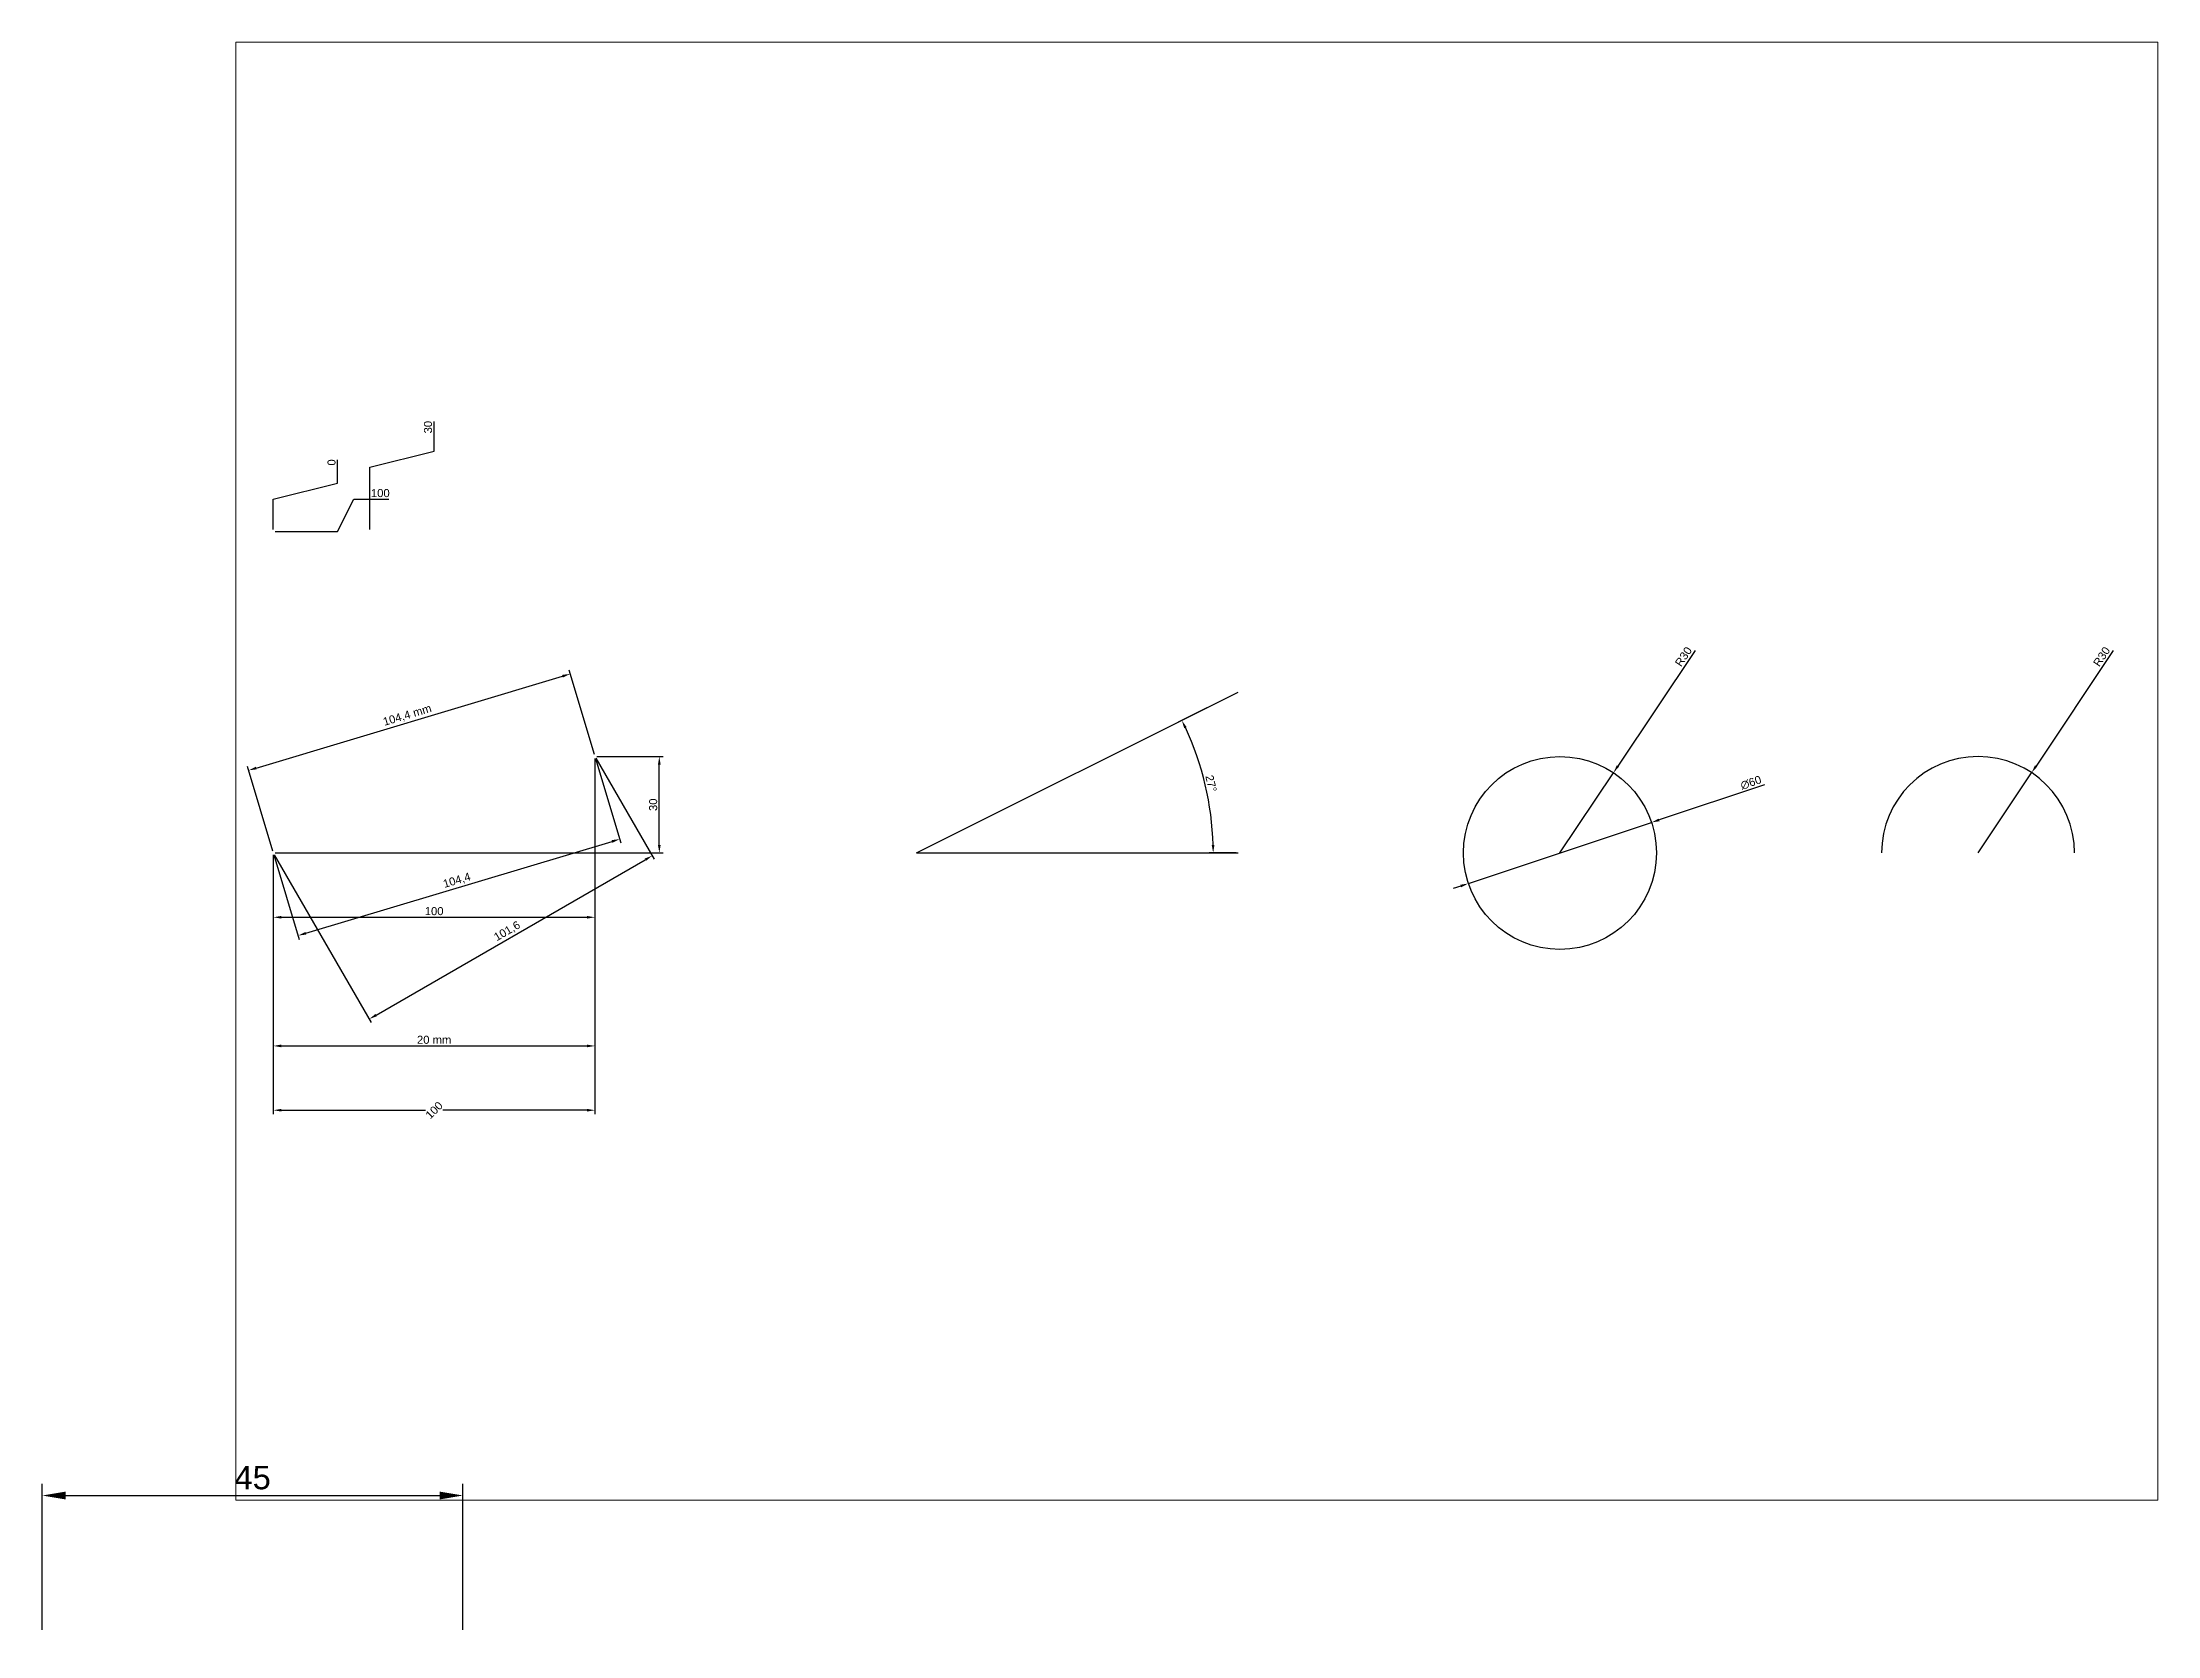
# Paper-space layout 'Layout1' of a CAD drawing. Header units: millimetres. Extents: x 5 to 231, y 5 to 176.
# The model-space entities are those that its viewports show. They can reach past a viewport. Long polylines and large blocks are cut down to what shows.
import ezdxf

# ---------------------------------------------------------------- set-up
doc = ezdxf.new("R2010")
doc.units = ezdxf.units.MM
doc.styles.get("Standard").update_dxf_attribs({"font": 'arial.ttf'})
doc.dimstyles.new('ISO-25', dxfattribs={"dimtxt": 2.5, "dimasz": 2.5, "dimexe": 1.25, "dimexo": 0.625, "dimtad": 1, "dimtxsty": 'Standard', "dimcen": 2.5, "dimadec": 0, "dimazin": 0, "dimtfac": 1, "dimtmove": 0, "dimatfit": 3, "dimfxl": 1, "dimarcsym": 0})

# ---------------------------------------------------------------- blocks, each defined once
blk = doc.blocks.new('*D18')
at = {"color": 0, "lineweight": -2, "transparency": 16777216}
for p, q in [((5, 5.62), (5, 21.25)), ((50, 5.62), (50, 21.25)), ((7.5, 20), (47.5, 20))]:
    blk.add_line(p, q, dxfattribs=at)
at = {"color": 0, "transparency": 16777216}
for points in [[(7.5, 20.42), (7.5, 19.58), (5, 20)], [(47.5, 20.42), (47.5, 19.58), (50, 20)]]:
    blk.add_solid(points, dxfattribs=at)
at = {"layer": 'Defpoints', "color": 0, "transparency": 16777216}
for p in [(50, 20), (5, 5), (50, 5)]:
    blk.add_point(p, dxfattribs=at)
at = {"color": 0, "transparency": 16777216, "insert": (27.5, 21.9), "char_height": 2.5, "attachment_point": 5}
blk.add_mtext('45', dxfattribs=at)
blk = doc.blocks.new('*D1')
at = {"color": 0, "lineweight": -2, "transparency": 16777216}
for p, q in [((100, 29.38), (100, -21.25)), ((0, -0.62), (0, -21.25)), ((2.5, -20), (97.5, -20))]:
    blk.add_line(p, q, dxfattribs=at)
at = {"color": 0, "transparency": 16777216}
for points in [[(2.5, -19.58), (2.5, -20.42), (0, -20)], [(97.5, -19.58), (97.5, -20.42), (100, -20)]]:
    blk.add_solid(points, dxfattribs=at)
at = {"layer": 'Defpoints', "color": 0, "transparency": 16777216}
for p in [(100, 30), (0, 0), (100, -20)]:
    blk.add_point(p, dxfattribs=at)
at = {"color": 0, "transparency": 16777216, "insert": (50, -18.1), "char_height": 2.5, "attachment_point": 5}
blk.add_mtext('100', dxfattribs=at)
blk = doc.blocks.new('*D2')
at = {"color": 0, "lineweight": -2, "transparency": 16777216}
for p, q in [((100.62, 30), (121.25, 30)), ((120, 2.5), (120, 27.5)), ((0.62, 0), (121.25, 0))]:
    blk.add_line(p, q, dxfattribs=at)
at = {"color": 0, "transparency": 16777216}
for points in [[(119.58, 27.5), (120.42, 27.5), (120, 30)], [(119.58, 2.5), (120.42, 2.5), (120, 0)]]:
    blk.add_solid(points, dxfattribs=at)
at = {"layer": 'Defpoints', "color": 0, "transparency": 16777216}
for p in [(100, 30), (120, 30), (0, 0)]:
    blk.add_point(p, dxfattribs=at)
at = {"color": 0, "transparency": 16777216, "insert": (118.1, 15), "char_height": 2.5, "attachment_point": 5, "rotation": 90}
blk.add_mtext('30', dxfattribs=at)
blk = doc.blocks.new('*D3')
at = {"color": 0, "lineweight": -2, "transparency": 16777216}
for p, q in [((100.31, 29.46), (118.44, -1.93)), ((0.31, -0.54), (30.45, -52.73)), ((31.99, -50.4), (115.65, -2.1))]:
    blk.add_line(p, q, dxfattribs=at)
at = {"color": 0, "transparency": 16777216}
for points in [[(115.44, -1.74), (115.85, -2.46), (117.81, -0.85)], [(31.78, -50.04), (32.19, -50.76), (29.82, -51.65)]]:
    blk.add_solid(points, dxfattribs=at)
at = {"layer": 'Defpoints', "color": 0, "transparency": 16777216}
for p in [(100, 30), (0, 0), (117.81, -0.85)]:
    blk.add_point(p, dxfattribs=at)
at = {"color": 0, "transparency": 16777216, "insert": (72.75, -24.41), "char_height": 2.5, "attachment_point": 5, "rotation": 30}
blk.add_mtext('101,6', dxfattribs=at)
blk = doc.blocks.new('*D4')
at = {"color": 0, "lineweight": -2, "transparency": 16777216}
for p, q in [((100, 29.38), (100, -61.25)), ((0, -0.62), (0, -61.25)), ((2.5, -60), (97.5, -60))]:
    blk.add_line(p, q, dxfattribs=at)
at = {"color": 0, "transparency": 16777216}
for points in [[(2.5, -59.58), (2.5, -60.42), (0, -60)], [(97.5, -59.58), (97.5, -60.42), (100, -60)]]:
    blk.add_solid(points, dxfattribs=at)
at = {"layer": 'Defpoints', "color": 0, "transparency": 16777216}
for p in [(100, 30), (0, 0), (100, -60)]:
    blk.add_point(p, dxfattribs=at)
at = {"color": 0, "transparency": 16777216, "insert": (50, -58.1), "char_height": 2.5, "attachment_point": 5}
blk.add_mtext('20 mm', dxfattribs=at)
blk = doc.blocks.new('*D5')
at = {"color": 0, "lineweight": -2, "transparency": 16777216}
for p, q in [((100, 29.38), (100, -81.25)), ((0, -0.62), (0, -81.25)), ((2.5, -80), (47.31, -80)), ((97.5, -80), (52.69, -80))]:
    blk.add_line(p, q, dxfattribs=at)
at = {"color": 0, "transparency": 16777216}
for points in [[(2.5, -79.58), (2.5, -80.42), (0, -80)], [(97.5, -79.58), (97.5, -80.42), (100, -80)]]:
    blk.add_solid(points, dxfattribs=at)
at = {"layer": 'Defpoints', "color": 0, "transparency": 16777216}
for p in [(100, 30), (0, 0), (100, -80)]:
    blk.add_point(p, dxfattribs=at)
at = {"color": 0, "transparency": 16777216, "insert": (50, -80), "char_height": 2.5, "attachment_point": 5, "rotation": 45}
blk.add_mtext('100', dxfattribs=at)
blk = doc.blocks.new('*D6')
at = {"color": 0, "lineweight": -2, "transparency": 16777216}
for p, q in [((100.18, 29.4), (108.07, 3.11)), ((10.1, -24.97), (105.31, 3.59)), ((0.18, -0.6), (8.07, -26.89))]:
    blk.add_line(p, q, dxfattribs=at)
at = {"color": 0, "transparency": 16777216}
for points in [[(105.19, 3.99), (105.43, 3.19), (107.71, 4.31)], [(9.98, -24.57), (10.22, -25.37), (7.71, -25.69)]]:
    blk.add_solid(points, dxfattribs=at)
at = {"layer": 'Defpoints', "color": 0, "transparency": 16777216}
for p in [(100, 30), (0, 0), (107.71, 4.31)]:
    blk.add_point(p, dxfattribs=at)
at = {"color": 0, "transparency": 16777216, "insert": (57.1, -8.65), "char_height": 2.5, "attachment_point": 5, "rotation": 16.69924}
blk.add_mtext('104,4', dxfattribs=at)
blk = doc.blocks.new('*D7')
at = {"color": 0, "lineweight": -2, "transparency": 16777216}
for p, q in [((-5.31, 26.41), (89.9, 54.97)), ((99.82, 30.6), (91.93, 56.89)), ((-0.18, 0.6), (-8.07, 26.89))]:
    blk.add_line(p, q, dxfattribs=at)
at = {"color": 0, "transparency": 16777216}
for points in [[(89.78, 55.37), (90.02, 54.57), (92.29, 55.69)], [(-5.43, 26.81), (-5.19, 26.01), (-7.71, 25.69)]]:
    blk.add_solid(points, dxfattribs=at)
at = {"layer": 'Defpoints', "color": 0, "transparency": 16777216}
for p in [(92.29, 55.69), (100, 30), (0, 0)]:
    blk.add_point(p, dxfattribs=at)
at = {"color": 0, "transparency": 16777216, "insert": (41.68, 42.73), "char_height": 2.5, "attachment_point": 5, "rotation": 16.69924}
blk.add_mtext('104,4 mm', dxfattribs=at)
blk = doc.blocks.new('*D8')
at = {"color": 0, "lineweight": -2, "transparency": 16777216}
blk.add_arc((200, 0), 92.2, 1.5537, 25.01135, dxfattribs=at)
at = {"color": 0, "transparency": 16777216}
for points in [[(283.17, 38.8), (283.92, 39.16), (282.46, 41.23)], [(292.58, 2.51), (291.74, 2.49), (292.2, 0)]]:
    blk.add_solid(points, dxfattribs=at)
at = {"layer": 'Defpoints', "color": 0, "transparency": 16777216}
for p in [(300, 50), (291.1, 14.19), (200, 0), (200, 0), (300, 0)]:
    blk.add_point(p, dxfattribs=at)
at = {"color": 0, "transparency": 16777216, "insert": (291.56, 21.61), "char_height": 2.5, "attachment_point": 5, "rotation": 283.28253}
blk.add_mtext('27°', dxfattribs=at)
blk = doc.blocks.new('*D9')
at = {"color": 0, "lineweight": -2, "transparency": 16777216}
for p, q in [((299.44, 49.72), (281.34, 40.67)), ((299.38, 0), (290.95, 0))]:
    blk.add_line(p, q, dxfattribs=at)
blk.add_arc((200, 0), 92.2, 1.5537, 25.01135, dxfattribs=at)
at = {"color": 0, "transparency": 16777216}
for points in [[(283.17, 38.8), (283.92, 39.16), (282.46, 41.23)], [(292.58, 2.51), (291.74, 2.49), (292.2, 0)]]:
    blk.add_solid(points, dxfattribs=at)
at = {"layer": 'Defpoints', "color": 0, "transparency": 16777216}
for p in [(300, 50), (291.1, 14.19), (200, 0), (300, 0)]:
    blk.add_point(p, dxfattribs=at)
at = {"color": 0, "transparency": 16777216, "insert": (291.56, 21.61), "char_height": 2.5, "attachment_point": 5, "rotation": 283.28253}
blk.add_mtext('27°', dxfattribs=at)
blk = doc.blocks.new('*D10')
at = {"color": 0, "lineweight": -2, "transparency": 16777216}
for p, q in [((463.58, 21.19), (430.83, 10.28)), ((371.54, -9.49), (428.46, 9.49)), ((369.17, -10.28), (366.8, -11.07))]:
    blk.add_line(p, q, dxfattribs=at)
at = {"color": 0, "transparency": 16777216}
for points in [[(430.7, 10.67), (430.96, 9.88), (428.46, 9.49)], [(369.04, -9.88), (369.3, -10.67), (371.54, -9.49)]]:
    blk.add_solid(points, dxfattribs=at)
at = {"layer": 'Defpoints', "color": 0, "transparency": 16777216}
for p in [(428.46, 9.49), (371.54, -9.49)]:
    blk.add_point(p, dxfattribs=at)
at = {"color": 0, "transparency": 16777216, "insert": (459.38, 21.87), "char_height": 2.5, "attachment_point": 5, "rotation": 18.43495}
blk.add_mtext('∅60', dxfattribs=at)
blk = doc.blocks.new('*D11')
at = {"color": 0, "lineweight": -2, "transparency": 16777216}
for p, q in [((442, 63), (418.03, 27.04)), ((400, 0), (416.64, 24.96))]:
    blk.add_line(p, q, dxfattribs=at)
at = {"color": 0, "transparency": 16777216}
blk.add_solid([(417.68, 27.27), (418.37, 26.81), (416.64, 24.96)], dxfattribs=at)
at = {"layer": 'Defpoints', "color": 0, "transparency": 16777216}
for p in [(416.64, 24.96), (400, 0)]:
    blk.add_point(p, dxfattribs=at)
at = {"color": 0, "transparency": 16777216, "insert": (438.42, 61.06), "char_height": 2.5, "attachment_point": 5, "rotation": 56.30993}
blk.add_mtext('R30', dxfattribs=at)
blk = doc.blocks.new('*D12')
at = {"color": 0, "lineweight": -2, "transparency": 16777216}
for p, q in [((572, 63), (548.03, 27.04)), ((530, 0), (546.64, 24.96))]:
    blk.add_line(p, q, dxfattribs=at)
at = {"color": 0, "transparency": 16777216}
blk.add_solid([(547.68, 27.27), (548.37, 26.81), (546.64, 24.96)], dxfattribs=at)
at = {"layer": 'Defpoints', "color": 0, "transparency": 16777216}
for p in [(546.64, 24.96), (530, 0)]:
    blk.add_point(p, dxfattribs=at)
at = {"color": 0, "transparency": 16777216, "insert": (568.42, 61.06), "char_height": 2.5, "attachment_point": 5, "rotation": 56.30993}
blk.add_mtext('R30', dxfattribs=at)
blk = doc.blocks.new('*D13')
at = {"color": 0, "lineweight": -2, "transparency": 16777216}
for p, q in [((20, 115), (20, 122.26)), ((0, 110), (20, 115)), ((0, 100.62), (0, 110))]:
    blk.add_line(p, q, dxfattribs=at)
at = {"layer": 'Defpoints', "color": 0, "transparency": 16777216}
for p in [(20, 120), (0, 100), (0, 0)]:
    blk.add_point(p, dxfattribs=at)
at = {"color": 0, "transparency": 16777216, "insert": (18.1, 121.44), "char_height": 2.5, "attachment_point": 5, "rotation": 90}
blk.add_mtext('0', dxfattribs=at)
blk = doc.blocks.new('*D14')
at = {"color": 0, "lineweight": -2, "transparency": 16777216}
for p, q in [((20, 100), (25, 110)), ((25, 110), (35.9, 110)), ((0.62, 100), (20, 100))]:
    blk.add_line(p, q, dxfattribs=at)
at = {"layer": 'Defpoints', "color": 0, "transparency": 16777216}
for p in [(30, 110), (0, 100), (0, 0)]:
    blk.add_point(p, dxfattribs=at)
at = {"color": 0, "transparency": 16777216, "insert": (33.26, 111.9), "char_height": 2.5, "attachment_point": 5}
blk.add_mtext('100', dxfattribs=at)
blk = doc.blocks.new('*D15')
at = {"color": 0, "lineweight": -2, "transparency": 16777216}
for p, q in [((50, 125), (50, 134.2)), ((30, 120), (50, 125)), ((30, 100.62), (30, 120))]:
    blk.add_line(p, q, dxfattribs=at)
at = {"layer": 'Defpoints', "color": 0, "transparency": 16777216}
for p in [(50, 130), (30, 100), (0, 0)]:
    blk.add_point(p, dxfattribs=at)
at = {"color": 0, "transparency": 16777216, "insert": (48.1, 132.41), "char_height": 2.5, "attachment_point": 5, "rotation": 90}
blk.add_mtext('30', dxfattribs=at)

msp = doc.modelspace()

# ---------------------------------------------------------------- linework, layer by layer
for q in [(300, 50), (300, 0)]:
    msp.add_line((200, 0), q)
msp.add_circle((400, 0), 30)
msp.add_arc((530, 0), 30, 0, 180)

# ---------------------------------------------------------------- dimensions: what is measured, and where the dimension line sits
for feature_location, offset, dtype, picture, middle in [((30, 100), (20, 30), 1, '*D15', (48.098, 132.41)), ((0, 100), (20, 20), 1, '*D13', (18.098567531, 121.440143247)), ((0, 100), (30, 10), 0, '*D14', (33.265, 111.901))]:
    dim = msp.add_ordinate_dim(feature_location=feature_location, offset=offset, dtype=dtype, origin=(0, 0), dimstyle='ISO-25')
    dim.commit()
    dim.dimension.update_dxf_attribs({"geometry": picture, "text_midpoint": middle})
for center, mpoint, picture, middle in [((400, 0), (416.641, 24.962), '*D11', (440, 60)), ((530, 0), (546.641, 24.962), '*D12', (570, 60))]:
    dim = msp.add_radius_dim(center=center, mpoint=mpoint, dimstyle='ISO-25')
    dim.commit()
    dim.dimension.update_dxf_attribs({"geometry": picture, "text_midpoint": middle, "dimtype": 164})
dim = msp.add_aligned_dim(p1=(0, 0), p2=(100, 30), distance=26.819, text='<> mm', dimstyle='ISO-25')
dim.commit()
dim.dimension.update_dxf_attribs({"geometry": '*D7', "text_midpoint": (41.682, 42.726)})
dim = msp.add_angular_dim_2l(base=(291.097, 14.192), line1=((200, 0), (300, 50)), line2=((200, 0), (300, 0)), dimstyle='ISO-25')
dim.commit()
dim.dimension.update_dxf_attribs({"geometry": '*D8', "text_midpoint": (291.559, 21.614)})
dim = msp.add_angular_dim_3p(base=(291.097, 14.192), center=(200, 0), p1=(300, 0), p2=(300, 50), dimstyle='ISO-25')
dim.commit()
dim.dimension.update_dxf_attribs({"geometry": '*D9', "text_midpoint": (291.559, 21.614)})
dim = msp.add_linear_dim(base=(100, -20), p1=(0, 0), p2=(100, 30), dimstyle='ISO-25')
dim.commit()
dim.dimension.update_dxf_attribs({"geometry": '*D1', "text_midpoint": (50, -18.099)})
for base, angle, picture, middle in [((120, 30), 90, '*D2', (118.098, 15)), ((117.811, -0.849), 30, '*D3', (72.752, -24.408))]:
    dim = msp.add_linear_dim(base=base, p1=(0, 0), p2=(100, 30), angle=angle, dimstyle='ISO-25')
    dim.commit()
    dim.dimension.update_dxf_attribs({"geometry": picture, "text_midpoint": middle})
dim = msp.add_linear_dim(base=(100, -60), p1=(0, 0), p2=(100, 30), text='20 mm', dimstyle='ISO-25')
dim.commit()
dim.dimension.update_dxf_attribs({"geometry": '*D4', "text_midpoint": (50, -58.099)})
dim = msp.add_linear_dim(base=(100, -80), p1=(0, 0), p2=(100, 30), dimstyle='ISO-25')
dim.commit()
dim.dimension.update_dxf_attribs({"geometry": '*D5', "text_midpoint": (50, -80), "text_rotation": 45})
dim = msp.add_aligned_dim(p1=(0, 0), p2=(100, 30), distance=-26.819, dimstyle='ISO-25')
dim.commit()
dim.dimension.update_dxf_attribs({"geometry": '*D6', "text_midpoint": (57.095, -8.65)})
dim = msp.add_diameter_dim_2p(p1=(371.54, -9.487), p2=(428.46, 9.487), dimstyle='ISO-25')
dim.commit()
dim.dimension.update_dxf_attribs({"geometry": '*D10', "text_midpoint": (460, 20), "dimtype": 163})

psp = doc.layouts.get("Layout1")

# ---------------------------------------------------------------- dimensions: what is measured, and where the dimension line sits
dim = psp.add_linear_dim(base=(50, 20), p1=(5, 5), p2=(50, 5), dimstyle='ISO-25')
dim.commit()
dim.dimension.update_dxf_attribs({"geometry": '*D18', "text_midpoint": (27.5, 21.896)})

# ---------------------------------------------------------------- viewports
at = {"layer": '0'}
psp.add_viewport(center=(128.5, 97.5), size=(205.6, 156), view_center_point=(287.087, 25.416), view_height=453.35956, dxfattribs=at)

doc.saveas('drawing.dxf')
